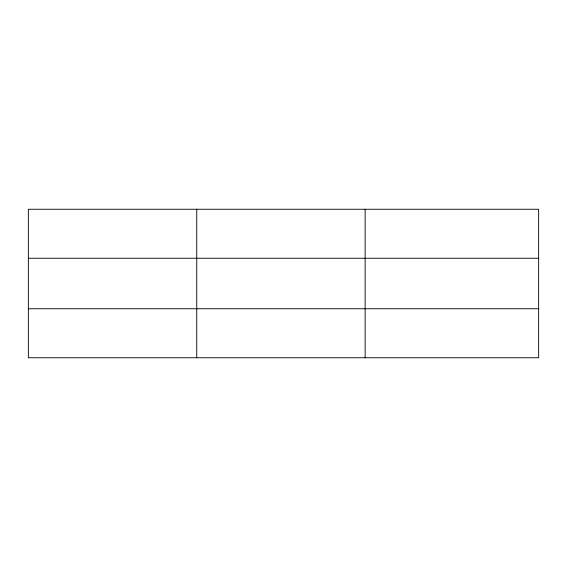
<?xml version="1.0" encoding="UTF-8"?>
<svg xmlns="http://www.w3.org/2000/svg" width="567" height="567" viewBox="0 0 567 567"><rect width="100%" height="100%" fill="white"/><g stroke="black" fill="none" stroke-linecap="round" stroke-linejoin="round"><path stroke-width="0.85" d="M196.749 357.742L196.749 209.258M365.148 357.742L365.148 209.258M538.65 308.746L538.65 357.742L28.35 357.742L28.35 209.258L538.65 209.258L538.65 308.746L28.35 308.746M28.35 258.254L538.65 258.254"/></g></svg>
